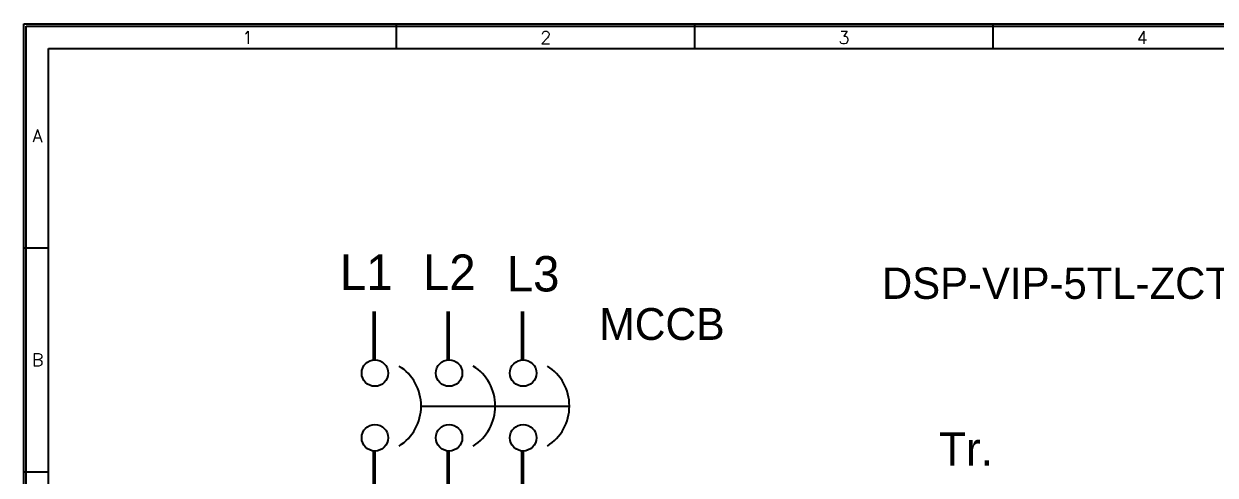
# Model space of a CAD drawing. Header units: millimetres. Extents: x 87 to 927, y 85 to 1088.
# Drawn here: x 520.5 to 680.3, y 294.4 to 354.8 of the extents above; entities that cross this region are included whole.
import ezdxf
from ezdxf.enums import TextEntityAlignment as Align

# ---------------------------------------------------------------- set-up
doc = ezdxf.new("R2010")
doc.units = ezdxf.units.MM
for name, color, linetype in [('20', 2, 'Continuous'), ('30', 3, 'Continuous'), ('70', 7, 'Continuous'), ('ASHADE', 7, 'Continuous')]:
    doc.layers.add(name, color=color, linetype=linetype)
doc.styles.add('ghs', font='NGULIM.TTF')
doc.styles.add('SIMPLEX', font='SIMPLEX')

msp = doc.modelspace()

# ---------------------------------------------------------------- linework, layer by layer
msp.add_line((573.788, 303.619), (593.668, 303.619))
at = {"layer": '20', "color": 7}
for p, q in [((523.797, 351.51), (897.197, 351.51)), ((523.797, 112.81), (523.797, 351.51))]:
    msp.add_line(p, q, dxfattribs=at)
at = {"layer": '30', "color": 7}
for p, q in [((570.497, 351.51), (570.497, 354.81)), ((610.497, 351.51), (610.497, 354.81)), ((650.497, 351.51), (650.497, 354.81)), ((520.497, 324.81), (523.797, 324.81)), ((520.497, 294.81), (523.797, 294.81))]:
    msp.add_line(p, q, dxfattribs=at)
at = {"layer": '70', "color": 7}
for p, q in [((520.497, 84.81), (520.497, 354.81)), ((520.497, 354.81), (900.497, 354.81)), ((520.797, 85.11), (520.797, 354.51)), ((520.797, 354.51), (900.197, 354.51))]:
    msp.add_line(p, q, dxfattribs=at)
at = {"layer": 'ASHADE', "color": 7, "linetype": 'ByBlock', "lineweight": 50, "ltscale": 2}
for p, q in [((567.486, 316.289), (567.486, 309.81)), ((577.426, 316.289), (577.426, 309.81)), ((587.366, 316.289), (587.366, 309.81)), ((567.486, 297.595), (567.486, 270.569)), ((577.426, 297.595), (577.426, 270.569)), ((587.366, 297.595), (587.366, 270.569))]:
    msp.add_line(p, q, dxfattribs=at)
at = {"layer": 'ASHADE', "ltscale": 2}
for centre in [(567.588, 308.034), (577.528, 308.034), (587.468, 308.034), (567.588, 299.37), (577.528, 299.37), (587.468, 299.37)]:
    msp.add_circle(centre, 1.778, dxfattribs=at)
for centre in [(567.455, 303.619), (577.395, 303.619), (587.335, 303.619)]:
    msp.add_arc(centre, 6.333, 302.22193, 57.77807, dxfattribs=at)

# ---------------------------------------------------------------- texts
at = {"layer": '30', "color": 7, "style": 'SIMPLEX'}
for s, p in [('1', (550.497, 352.965)), ('2', (590.497, 352.965)), ('3', (630.497, 352.965)), ('4', (670.497, 352.965)), ('A', (522.347, 339.81)), ('B', (522.347, 309.81))]:
    msp.add_text(s, height=1.7, dxfattribs=at).set_placement(p, align=Align.MIDDLE)
at = {"layer": 'ASHADE', "ltscale": 2, "style": 'ghs'}
for s, height, p in [('L1', 4.7416, (562.894, 319.175)), ('L2', 4.7416, (574.036, 319.175)), ('L3', 4.7416, (585.277, 318.964)), ('DSP-VIP-5TL-ZCT-- AUTO', 4.2, (635.591, 317.971)), ('MCCB', 4.2675, (597.681, 312.472)), ('Tr.', 4.4382, (643.23, 295.649))]:
    msp.add_text(s, height=height, dxfattribs=at).set_placement(p)

doc.saveas('drawing.dxf')
